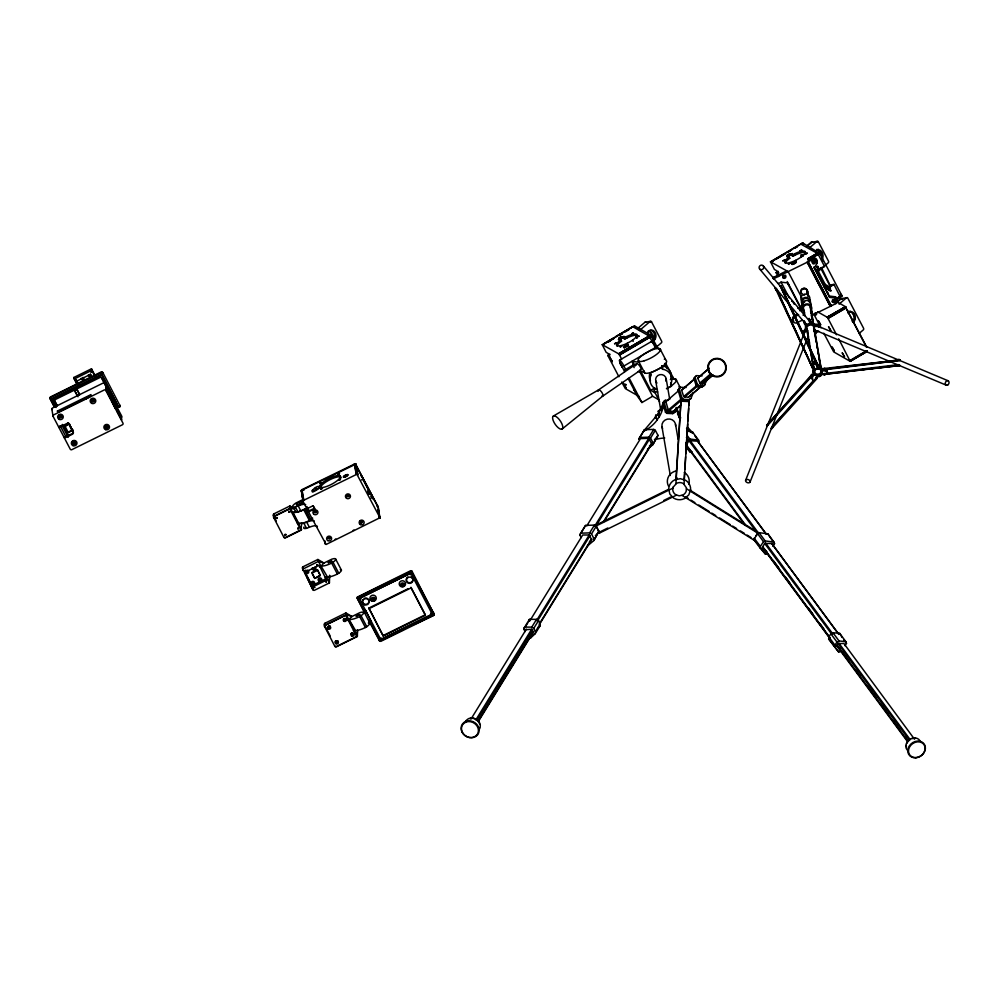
<?xml version="1.0" encoding="UTF-8"?>
<svg xmlns="http://www.w3.org/2000/svg" width="999" height="999" viewBox="0 0 999 999"><rect width="100%" height="100%" fill="white"/><g stroke="black" fill="none" stroke-linecap="round" stroke-linejoin="round"><path stroke-width="1.5" d="M653.284 339.335L653.496 340.072M852.184 321.278L852.684 320.229L853.621 320.716M829.757 638.274L762.549 547.365L764.647 543.406L771.752 543.531L838.96 634.44M294.58 509.19L290.297 508.191L274.313 516.071A1.261 1.199 -9.7 0 0 273.751 517.694L283.878 537.3A1.261 1.199 -9.7 0 0 285.564 537.824L300.986 530.219L301.661 523.526M907.204 741.196L836.85 646.028L837.924 643.581L843.893 643.481L914.472 739.185M321.154 565.796L321.69 565.933A11.776 3.209 -27.6 0 0 331.156 563.336L333.404 562.012A6.931 1.886 -27.6 0 0 331.83 559.153L323.976 563.024L317.882 559.465L303.022 566.783A1.261 1.199 -9.7 0 0 302.46 568.406L312.887 589.722A1.261 1.199 -9.7 0 0 314.56 590.234L329.42 582.917L329.67 575.474M347.652 619.592L349.7 619.417A11.776 3.209 -27.6 0 0 359.165 616.808L361.413 615.484A6.931 1.886 -27.6 0 0 359.84 612.637L351.985 616.508L346.203 614.722L325.249 625.037A1.261 1.199 -9.7 0 0 324.687 626.66L334.815 646.278A1.261 1.199 -9.7 0 0 336.501 646.79L356.88 636.75L357.605 630.357M308.491 511.9L314.66 508.866L313.037 505.756L306.868 508.791L303.159 501.648L303.609 500.337L356.88 474.25L379.97 517.719L326.099 544.48L308.491 511.9L308.366 511.188L314.535 508.229L313.211 505.869M841.071 651.36L838.685 652.06L828.671 638.96L828.808 636.863L830.881 633.816L832.941 632.704L839.709 633.341L845.816 641.608L846.49 643.431L844.942 645.691M834.789 647.227L834.914 645.117L836.987 642.082L839.048 640.971L845.816 641.608M676.061 478.196L681.006 400.324L689.148 400.699L684.053 484.128M675.911 483.753L681.006 400.324M684.19 478.571L684.59 472.34M684.79 469.218L685.576 456.768M685.776 453.646L687.662 424.063M687.861 420.941L688.648 408.479M688.848 405.369L689.148 400.699M814.422 331.131L814.285 325.761A4.77 4.57 -9.7 0 0 811.575 324.113A4.071 3.896 -9.7 0 0 810.788 324.013L806.53 326.111A4.071 3.896 -9.7 0 0 806.181 326.723L806.143 326.785A4.77 4.57 -9.7 0 0 805.918 329.882L806.243 330.681L803.758 333.579L803.071 332.192L805.631 328.196A4.77 4.57 -9.7 0 1 805.856 325.112L806.181 326.723L803.77 320.991L806.53 326.111L804.37 321.066L805.119 324.7M814.759 326.486L816.757 325.999A2.373 0.662 3.6 0 0 819.005 325.437L818.83 324.425L813.998 324.076A4.77 4.57 -9.7 0 0 811.288 322.427L809.103 318.369L811.575 324.113L811.288 322.427M817.594 331.106A2.373 0.662 3.6 0 1 816.433 331.144L816.395 331.705A2.373 0.662 3.6 0 0 818.643 331.144M818.656 327.285L818.83 324.425M816.72 326.573A2.373 0.662 3.6 0 0 818.968 326.011L819.005 325.437M856.18 370.279L899.824 365.547L823.101 374.475L823.676 373.651L898.601 364.61M824.013 368.519L825.299 369.143L900.149 360.402L825.261 369.717L823.438 369.293L824.013 368.519L900.199 359.877L830.169 368.331M824.912 374.962C821.653 374.5 825.848 375.124 824.974 374.288L899.787 365.135M898.326 360.065C899.637 358.166 899.874 360.814 898.288 359.415M532.817 634.265L530.419 638.149L535.214 633.703L535.414 631.605L540.197 623.838L538.523 620.629L536.563 619.343L529.433 619.343L523.676 628.858L525.112 631.605M535.214 633.703L540.009 625.936L540.197 623.838M329.195 579.495L329.583 575.362M357.467 630.219L357.392 636.126L336.438 646.44A1.261 1.199 -9.7 0 1 334.752 645.928L334.815 646.278M478.221 721.703L533.254 632.33L531.655 629.258L526.036 629.682M766.608 425.262L811.937 374.463C811.213 376.099 813.623 375.674 811.937 374.463M771.116 428.109L817.257 377.31L816.658 378.946L771.59 428.821L772.477 427.035M539.81 623.838L591.645 539.647L589.21 535.002L582.692 535.002L529.72 621.041M91.896 399.987C95.08 397.227 92.295 403.721 91.933 399.15A1.573 1.498 -9.7 0 1 94.443 400.187A1.573 1.498 -9.7 0 1 92.27 401.773A1.573 1.498 -9.7 0 1 91.958 399.188M301.511 491.77L302.073 490.147L355.582 464.273L378.159 506.83L379.795 518.106M301.423 491.233L301.985 489.61L355.282 463.673L378.097 507.317M434.028 614.31L412.05 571.291L410.789 570.654L357.43 597.027L357.455 598.763L369.518 622.427L371.141 621.628L370.991 620.766L369.368 621.565L369.518 622.427M365.147 613.136L357.317 598.151L357.667 597.39L411.089 571.178L434.215 614.223L433.529 615.446L380.719 641.395L379.408 640.759L369.368 621.565M593.856 540.521L598.901 531.143L593.856 540.521L587.325 546.103M603.983 521.578L651.748 444.006L648.776 438.324L640.496 438.611L586.738 525.949M647.439 449.3L652.896 444.667L657.941 435.277L655.332 430.307L653.758 429.395L644.48 429.72L638.811 439.023L644.48 429.72M652.896 444.667L657.941 435.277M319.767 486.363L320.03 485.514A11.526 3.147 -27.6 0 1 329.146 478.471A11.526 3.147 -27.6 0 1 339.573 475.636L339.947 475.799A11.526 3.147 -27.6 0 1 340.159 477.522L340.085 477.684A11.526 3.147 -27.6 0 1 330.644 484.765A11.526 3.147 -27.6 0 1 320.467 487.35C302.834 500.374 318.244 480.132 320.991 488.573M90.047 375.124C89.236 374.213 90.572 377.772 89.186 375.087M348.763 495.629L348.064 496.79L346.903 495.779M329.545 625.886C328.683 629.233 329.907 625.786 328.409 626.86M335.976 642.045L336.114 641.296M345.204 618.893L344.618 619.555L344.118 618.856M344.043 618.881L344.717 620.391L345.691 618.806M377.485 507.017L377.01 505.706M372.277 597.976L373.289 599.05L373.888 597.839M403.259 583.853L402.56 584.627L401.523 583.99M433.416 614.01L433.179 612.887M655.119 418.319L655.731 415.222A2.522 2.41 -9.7 0 0 658.828 413.623M689.897 491.52L690.147 490.259L690.309 491.146M617.132 346.154A11.551 3.147 -27.6 0 1 621.378 341.283L619.417 339.747C616.957 337.375 623.101 335.227 624.125 337.824L624.8 339.111L627.047 337.924A11.551 3.147 -27.6 0 1 637.787 336.201M785.401 263.261A11.551 3.147 -27.6 0 1 789.647 258.404L787.687 256.855C785.226 254.495 791.37 252.347 792.394 254.945L793.069 256.231L795.329 255.045A11.551 3.147 -27.6 0 1 805.756 252.735M852.559 321.116L853.396 321.253M831.605 305.207L830.231 306.393L807.155 262.25C809.839 262.05 807.18 256.531 808.715 259.94L819.842 253.434L802.547 242.882L802.834 243.756M615.571 336.75L632.704 326.685L649.125 336.026L654.919 346.728M867.169 351.448L850.211 361.363L838.673 338.811M766.658 425.337L811.4 375.924M829.732 285.364L831.043 285.864L829.732 285.364L821.016 268.694L824.575 266.496L817.794 253.634L800.998 244.193M830.231 285.652L821.777 268.144M61.301 416.446L59.803 415.684L59.977 417.232L61.039 417.02L61.201 415.784L59.441 415.696M61.214 416.246L59.453 416.471M105.682 426.398C108.416 423.813 106.93 430.057 105.594 426.198M379.145 513.498L379.121 512.487M361.288 597.477L360.327 600.424L379.82 637.712L382.767 638.611L430.269 615.209L431.231 612.275L411.738 574.987L408.803 574.075L361.288 597.477L408.816 574.188M810.589 305.931L810.951 304.782M815.833 333.316L814.61 334.877L815.459 334.39M674.725 411.338L676.198 407.467M668.056 400.399L665.272 400.274L662.787 402.909L665.471 412.237L666.895 413.374L672.714 413.636L675.474 411.576L676.947 407.704M691.008 398.414L687.986 400.649L691.008 398.414L693.219 392.632M745.629 480.244L804.445 332.779M750.049 482.042A2.385 1.586 21.7 0 0 747.264 479.42A2.385 1.586 21.7 0 0 746.203 481.955A2.385 1.586 21.7 0 0 750.049 482.042L808.291 336.026M341.084 477.947A11.526 3.147 -27.6 0 0 340.622 477.085L340.247 476.91A11.526 3.147 -27.6 0 0 329.807 479.757A11.526 3.147 -27.6 0 0 320.691 486.8L313.424 491.146L312.749 489.872M702.122 375.886L696.528 375.636L693.855 378.471L696.166 385.514L698.101 386.85L701.847 387.025L703.883 385.851L707.429 379.358M709.215 368.132L697.689 378.159L700.349 383.966L703.109 383.504L704.233 381.006M651.897 337.45L650.661 335.452L651.585 337.212M841.72 295.804L840.571 294.106M302.148 490.247L302.247 491.633M314.46 511.663L316.183 511.525M316.183 511.888L314.448 512.025M353.658 465.084L354.258 464.41M346.99 495.641L347.202 494.93M348.713 495.866L347.764 496.491L346.89 495.554M313.324 582.892C310.726 584.715 315.272 583.978 312.45 583.216C311.9 586.076 315.334 582.742 312.275 582.979M319.393 578.945C321.391 580.631 318.856 581.331 320.367 578.995M328.259 626.785L329.32 625.911M335.764 640.908L336.501 642.794L337.462 641.57M360.139 597.34C357.305 594.78 357.704 601.173 360.202 598.214M336.014 641.845L337.187 641.445L337.05 642.394M352.709 632.904C350.199 634.203 354.245 634.477 352.235 633.204M801.847 256.219L801.835 255.082L800.624 255.007M59.441 415.384L59.69 415.035A1.573 1.498 -9.7 0 0 59.153 417.382A1.573 1.498 -9.7 0 0 61.613 417.295A1.573 1.498 -9.7 0 0 60.976 415.01L60.752 416.046L59.715 416.108M92.07 399.163C93.282 398.763 91.933 403.496 93.531 399.712M105.682 425.574L106.319 425.037M107.23 425.899L106.156 426.398M523.676 628.858L524.65 627.11L531.768 627.11L533.728 628.396L535.414 631.605M529.433 619.343L528.646 621.44M107.392 426.585L105.782 426.785M811.213 315.759L835.813 303.634A3.134 3.009 -9.7 0 0 835.414 298.102L829.57 297.365L814.272 268.107L817.107 263.087L816.882 261.763A3.134 3.009 -9.7 0 0 812.512 258.179L808.378 260.215M581.181 537.574L579.782 534.89L585.551 525.412L594.455 525.087L596.303 526.173L591.52 533.953L594.118 538.923M585.551 525.412L579.782 534.89M799.799 310.776L801.198 308.366L801.423 309.69L787.399 282.879L781.742 282.218L778.121 283.466M523.863 629.208L527.847 622.739M471.004 719.043L526.361 629.158M580.756 533.179L589.66 532.867L594.455 525.087M531.768 627.11L536.563 619.343M639.697 437.5L648.975 437.162L653.758 429.395M589.21 535.002L536.563 620.491L537.437 621.028L590.097 535.526M594.53 526.411L648.776 438.324M475.811 719.942L531.655 629.258M596.216 525.611L649.65 438.836M653.146 443.057L650.549 438.086L655.332 430.307M476.698 720.491L532.542 629.807M533.728 628.396L538.523 620.629M478.346 720.779L533.379 631.405M539.123 624.238L591.77 538.736M603.309 522.002L651.897 443.106M658.341 413.773L645.641 428.658A19.281 5.195 -30 0 0 643.543 431.293A36.963 35.427 -9.7 0 0 656.068 421.416L659.64 416.183A36.963 35.427 -9.7 0 0 664.048 401.248A19.281 1.436 -85.2 0 0 663.548 402.422L658.341 413.773L658.94 417.307M803.308 333.316L805.968 330.045L805.681 328.359M685.764 443.319L688.174 439.785L689.809 439.011L698.588 440.159L699.2 441.758M745.229 525.486L686.151 445.554L688.91 440.609L697.652 441.196L765.971 533.603M812.574 375.124L813.823 373.289M814.472 369.155L812.674 364.573A1.673 1.598 -9.7 0 1 813.423 362.412A1.673 1.598 -9.7 0 1 815.659 363.099L817.269 365.996A4.77 4.57 -9.7 0 1 822.227 369.155L825.624 369.305L825.911 370.979A1.673 1.598 -9.7 0 1 827.472 372.652A1.673 1.598 -9.7 0 1 825.711 374.175L822.189 374.288A4.77 4.57 -9.7 0 1 816.895 376.698L815.009 379.445A1.673 1.598 -9.7 0 1 812.699 379.932A1.673 1.598 -9.7 0 1 812.237 377.722L813.998 374.825A4.77 4.57 -9.7 0 1 814.422 369.218L814.123 367.545A4.77 4.57 -9.7 0 0 813.71 373.139M755.806 535.801L759.053 532.667L767.831 533.816L773.938 542.082L774.55 543.681L772.814 546.216M681.98 495.354L753.708 539.972L758.054 532.504L690.234 490.309M767.607 553.833L765.484 554.183L760.314 548.314L760.314 546.416L763.523 541.708L765.159 540.934L773.938 542.082M322.19 484.04L321.116 484.777M767.769 424.55L767.12 426.049L811.875 376.311M771.74 427.023L813.311 380.694M701.635 386.188L688.286 397.352L683.703 396.566L681.593 390.109L694.505 378.921M293.019 513.411L295.267 510.501M298.763 524.375L299.5 523.414M816.633 266.671C818.281 264.885 818.705 269.006 816.72 267.72M662.787 402.909L665.272 400.274M680.294 405.781L673.601 411.313L668.593 411.089L665.858 401.561M689.223 399.588L683.403 399.325L682.167 400.387L680.731 399.25L678.059 389.922L680.531 387.287L686.113 387.537M678.059 389.922L680.531 387.287M274.375 516.421L289.797 508.828L289.922 505.969L273.938 513.848A1.261 1.199 -9.7 0 0 273.376 515.459L273.813 518.044A1.261 1.199 -9.7 0 1 274.375 516.421L273.938 513.848M325.312 625.399L345.704 615.347L345.891 612.949L324.95 623.264A1.261 1.199 -9.7 0 0 324.375 624.887L324.75 627.022A1.261 1.199 -9.7 0 1 325.312 625.399L324.95 623.264M693.855 378.471L696.528 375.636M73.314 441.083C71.666 444.031 76.586 443.956 74.513 441.083M319.842 567.282L319.643 566.121L326.561 580.119L312.362 587.112L304.67 572.402L318.868 565.409L319.842 567.282L323.976 563.024L318.231 561.513L303.371 568.843A1.261 1.199 -9.7 0 0 302.809 570.454M326.561 580.119L325.574 578.246L327.36 576.885M801.872 256.231L801.21 256.718M802.834 256.231C804.183 252.809 798.95 256.693 802.609 256.393M67.695 423.077L67.845 423.788L68.382 423.189M314.673 510.951L314.423 512.125M347.09 495.417L348.176 495.054L348.813 495.954M306.568 571.965C308.167 573.126 306.73 572.402 307.155 571.952M329.52 627.572L329.108 626.61L328.296 627.36M345.217 619.842L344.605 618.905L344.455 620.004M336.276 641.058L336.613 641.995L337.15 641.208M352.909 634.552L352.297 633.616L352.147 634.715M431.493 612.812L431.218 614.185L432.342 614.797M658.753 414.173L658.241 411.176L662.037 408.179M105.894 425.025L105.757 427.01M816.408 377.235L816.345 379.096M771.353 428.346L772.876 427.235L771.915 428.571M530.656 634.865L533.254 632.33M316.658 489.398L315.946 489.71M787.724 256.706L790.733 254.982L793.069 256.231M85.614 398.214L85.265 398.938L86.538 398.713M589.447 541.683L591.645 539.647M538.086 627.709L540.009 625.936M637.462 328.659L644.942 322.265L650.212 321.378A1.261 0.924 80.4 0 1 651.523 321.803L661.588 341.071A1.261 0.924 80.4 0 1 661.4 342.782L656.056 347.34M639.522 330.507L650.212 321.378M806.255 246.428L810.963 242.407A1.261 0.924 80.4 0 1 811.65 242.27M807.092 246.278L811.8 242.27A1.261 0.924 80.4 0 1 812.724 242.245M809.577 247.777L817.057 241.383A1.261 0.924 80.4 0 1 818.368 241.808L828.446 261.076A1.261 0.924 80.4 0 1 828.246 262.787L825.037 265.522M817.557 271.903L821.827 268.256M836.912 301.798L840.434 298.788L846.54 297.764A1.261 0.924 80.4 0 1 847.851 298.189L863.511 328.159A1.261 0.924 80.4 0 1 863.323 329.87L859.04 333.516M836.575 302.672L841.27 298.651A1.261 0.924 80.4 0 1 842.582 299.076L841.745 299.225A1.261 0.924 80.4 0 0 840.434 298.788M839.06 304.158L846.54 297.764M665.396 402.135L678.721 390.609M681.593 390.109L695.217 378.534M697.689 378.159L708.803 368.706M696.166 385.514L697.402 384.453L695.092 377.41M665.471 412.237L666.708 411.188L664.023 401.86M680.731 399.25L681.98 398.201L679.295 388.861M683.703 396.566L697.327 384.977L698.151 385.602L684.527 397.19M667.794 410.452L680.656 399.513M699.512 383.341L710.626 373.888M668.593 411.089L681.455 400.137M700.349 383.966L711.463 374.513M666.895 413.374L668.144 412.325L673.95 412.587L675.474 411.576M698.101 386.85L699.337 385.801L703.084 385.964L705.119 384.802M702.235 384.041L712.225 375.537M703.109 383.504L713.111 375M688.286 397.352L701.897 385.764M701.847 387.025L703.084 385.964M673.601 411.313L680.619 405.344M672.714 413.636L673.95 412.587M654.407 439.672L657.679 436.888M649.412 445.991L651.748 444.006M595.379 535.539L598.651 532.754M562.05 429.083A7.842 3.072 55.5 0 0 557.879 418.007A7.842 3.072 55.5 0 0 553.196 420.579A7.842 3.072 55.5 0 0 562.05 429.083L602.609 396.228L640.671 370.042M814.709 333.953L814.834 333.117M353.946 529.982L353.147 530.444M58.404 412.038L91.396 395.829M293.506 513.436L298.526 523.039L300.137 523.451A11.776 3.209 -27.6 0 0 308.928 520.804L311.176 519.48A6.931 1.886 -27.6 0 0 312.675 518.156M320.766 565.571L327.435 576.898A11.776 3.209 -27.6 0 0 336.888 574.3L339.148 572.976A6.931 1.886 -27.6 0 0 340.284 569.567M348.776 619.043L355.444 630.381A11.776 3.209 -27.6 0 0 364.897 627.772L367.157 626.46A6.931 1.886 -27.6 0 0 368.294 623.039M620.704 339.997L621.715 341.046M789.984 258.167L788.973 257.118A11.526 3.147 -27.6 0 0 785.251 262.824A11.526 3.147 -27.6 0 0 795.079 260.589L795.479 260.389A11.526 3.147 -27.6 0 0 800.574 257.43L801.46 256.805A11.526 3.147 -27.6 0 0 804.744 251.261A11.526 3.147 -27.6 0 0 794.655 253.758L792.394 254.945M636.5 363.773L598.438 389.96L553.371 416.034M810.651 312.362L811.438 311.326M302.347 490.022L304.033 490.097M361.114 521.003C358.891 523.538 364.498 523.226 361.825 520.941M313.911 568.543L314.41 569.517L313.424 567.956M325.399 579.87L326.111 579.907M359.44 598.925L359.203 597.789L358.816 598.901M797.339 313.886L794.168 315.996A3.134 3.009 -9.7 0 0 793.83 321.203M798.626 314.51L794.392 317.32A3.134 3.009 -9.7 0 0 792.981 321.378A3.134 3.009 -9.7 0 0 797.19 322.665L802.284 320.155M353.159 633.841L351.973 633.329L351.685 634.515M353.047 634.49L351.548 634.415L351.848 632.842A1.386 1.324 -9.7 0 0 351.086 633.591M381.006 640.172L381.805 638.861M87.225 398.189L87.912 397.39L86.389 398.551M299.3 505.094L300.175 504.582M335.826 538.948L335.189 539.285M93.282 400.025L92.083 399.95M303.034 495.804L302.472 497.427M609.927 354.208L607.792 355.457L609.702 356.543L608.079 353.446L606.168 352.347L602.222 344.655L634.353 325.774L650.724 335.09L657.941 348.501M603.583 343.981L614.26 337.724M615.596 336.938L632.692 326.935M603.696 344.268L614.31 337.862M607.779 342.095L614.447 338.186M619.73 335.09L622.365 333.554M624.987 332.018L628.933 329.707M607.867 342.27L610.539 340.709M619.817 335.277L622.452 333.741M620.466 338.461L623.039 336.95M624.8 339.111L622.552 337.849L619.78 339.335L619.105 338.049M778.196 271.316L776.061 272.577L777.971 273.664L776.36 270.554L774.437 269.468L770.491 261.763L802.634 242.882M770.566 262L802.559 243.119M770.629 262.163L785.189 253.634M787.836 252.085L791.807 249.762M794.455 248.214L797.102 246.666M801.061 244.343L802.672 243.406M770.704 262.337L773.351 260.776M775.998 259.228L785.264 253.808M787.911 252.26L790.559 250.712M794.53 248.389L797.177 246.84M602.222 344.655L618.618 353.796L650.661 335.04M618.618 353.796L650.811 335.177M618.768 353.933L650.911 335.289M618.868 354.046L651.123 335.577M618.98 354.183L651.236 335.751M619.205 354.508L651.36 335.939M787.562 256.268L786.737 256.755L791.308 254.071M621.653 359.128L619.43 354.882L651.46 336.126M619.53 355.07L651.573 336.313M619.53 360.202L651.573 341.446M623.938 365.984L655.968 347.227L660.501 349.8A12.55 3.422 -27.6 0 0 659.24 349.5M808.266 258.991L819.28 252.535M808.341 259.166L819.58 253.197M808.428 259.353L819.517 252.872M808.516 259.553L819.63 253.047M808.616 259.752L819.729 253.234M638.836 360.477A12.55 3.422 -27.6 0 0 639.148 362.3L631.942 361.288A5.644 0.937 59.7 0 1 632.891 365.209L624.887 369.905A5.644 0.937 59.7 0 0 623.713 365.559A5.644 0.937 59.7 0 0 619.617 360.189A5.644 0.937 59.7 0 0 621.503 365.472L624.587 371.678M816.245 270.542L821.428 267.507M824.437 266.233L816.658 270.779L826.21 289.048L833.99 284.503M830.431 287.375L825.186 284.403L823.913 285.152L830.456 288.873M640.509 370.754L650.736 390.322L654.732 387.974M830.544 285.577L832.404 284.49M816.732 271.428L825.786 288.811L833.853 284.228L840.459 297.252M671.915 379.245L673.526 378.309L665.734 363.411M628.146 378.496L637.399 396.191L641.945 402.535L652.622 396.278L658.728 399.75L654.532 391.733M833.054 300.549L841.795 295.429L819.842 253.434L820.167 254.57L819.704 254.121M833.141 300.724L841.795 295.429M833.228 300.886L841.882 295.604M832.13 301.723L841.97 295.779M832.417 301.835L842.032 295.929M820.978 327.809L813.898 314.273L816.046 313.024M817.582 311.788L827.147 317.22L845.366 306.643L866.745 347.153M827.147 317.22L845.541 306.843M827.297 317.357L845.654 306.968M827.497 317.607L845.766 307.13M827.609 317.757L845.878 307.305M827.721 317.932L845.991 307.48M836.55 334.752L827.946 318.306L846.103 307.68M828.046 318.494L846.203 307.867M850.012 360.489L865.571 351.373M850.174 360.839L866.957 350.799M850.236 361.001L867.095 351.124M850.311 361.238L867.144 351.261M293.194 512.3L294.405 512.487A11.776 3.209 -27.6 0 0 303.184 509.84L304.533 509.115L310.264 520.079M624.125 337.824L626.385 336.638A11.526 3.147 -27.6 0 1 636.475 334.153A11.526 3.147 -27.6 0 1 633.191 339.685L632.305 340.309A11.526 3.147 -27.6 0 1 627.21 343.281L626.81 343.469A11.526 3.147 -27.6 0 1 616.982 345.704A11.526 3.147 -27.6 0 1 620.716 339.997M469.88 718.668L471.328 718.343A7.218 6.306 31.6 0 1 476.585 719.804M75.912 382.542L76.911 381.293L75.912 382.542L73.826 377.485L91.496 368.781L95.042 375.562M74.101 379.071L91.758 370.367L91.496 368.781M77.035 381.993L76.611 381.193L90.36 374.425L91.783 377.147M56.169 407.48L51.836 398.613L101.586 374.101L118.444 406.93L101.586 374.101M51.985 399.488L101.736 374.987M59.465 396.541L70.504 391.096M56.868 405.457L54.096 400.137L101.036 377.01L116.334 406.281M77.435 395.954L74.688 390.721L76.848 389.086L79.583 394.318M106.793 391.108L106.394 388.723L107.03 391.583M106.881 390.646L110.365 397.315M106.244 388.798C109.116 392.495 115.509 409.115 106.781 390.921M110.589 398.351L110.177 395.979M110.402 396.303L110.914 399.313L106.369 390.621L105.857 387.612L110.04 396.041M110.202 396.778L106.731 389.972M111.651 398.763L111.95 401.411L111.426 398.364L115.385 405.919M111.888 400.299L115.397 406.943M58.804 426.923L60.215 426.248M58.891 427.46L66.746 423.588A1.886 1.798 -9.7 0 1 69.268 424.363L73.189 431.855A1.886 1.798 -9.7 0 1 72.34 434.29L64.485 438.149L70.217 449.125A1.249 1.199 -9.7 0 0 71.903 449.637L122.39 424.775A1.261 1.199 -9.7 0 0 122.952 423.151L105.882 390.522A1.249 1.199 -9.7 0 0 104.208 389.997L53.721 414.86A1.261 1.199 -9.7 0 0 53.159 416.483L64.485 438.149M64.423 426.585L69.418 423.751M64.361 426.498L69.455 423.988M65.122 426.473L64.498 426.723L65.122 426.473L67.907 431.793L67.657 432.792L72.74 430.282M69.493 424.475L71.566 429.595M69.793 426.511L70.492 426.398M111.613 400.649L116.159 409.34L115.647 406.343L111.101 397.639C110.976 400.349 117.857 414.548 115.135 405.419M70.667 427.909L70.454 427.747M115.297 406.368L111.763 399.6M71.354 428.946L71.391 428.134M115.622 407.979L114.997 405.544M72.515 429.97L67.657 432.792M67.57 432.604L72.702 430.045M117.133 409.515L117.545 411.064M64.298 437.025L65.697 436.338L60.115 425.661M118.769 413.636L116.721 408.104L121.154 416.583L121.641 419.955L116.895 410.851L116.433 408.204L121.191 417.295M119.917 415.821L120.08 416.096M120.742 416.97L121.016 417.694L120.567 416.108M73.202 443.993A1.886 1.798 -9.7 0 0 74.638 443.868L74.788 443.806M303.721 499.175L295.791 503.084A6.931 1.886 -27.6 0 0 295.354 506.918L298.014 512L300.836 510.926A11.301 3.084 -27.6 0 1 308.841 510.314M361.501 479.932L362.837 479.27L362.587 477.797L372.14 496.066L372.39 497.539L371.041 498.201M772.677 278.259A3.134 3.009 -9.7 0 1 773.888 277.21L786.775 270.854M773.438 278.983A3.134 3.009 -9.7 0 1 774.113 278.534L812.736 259.503A3.134 3.009 -9.7 0 1 817.107 263.087M297.415 523.588L298.526 523.039M776.023 289.985L775.324 288.699L775.961 288.174M817.781 364.56C817.731 362.55 818.044 367.545 816.757 364.435L780.431 286.551L780.706 285.477L818.044 365.422L780.968 286.288M812.711 368.057L776.535 288.948M816.545 363.474L780.868 286.988L781.081 285.714L781.33 286.438M283.878 537.3L283.816 536.95A1.261 1.199 -9.7 0 0 285.502 537.462L301.486 529.595L301.099 527.372M370.791 496.728L372.14 496.066M810.876 312.987L811.725 312.575M810.888 313.062L812.1 311.488L810.876 309.153M666.433 388.698L671.428 386.251L670.791 382.542M808.74 319.643L808.628 318.968L810.788 324.013L809.277 319.38M806.305 324.762L809.502 323.189M311.825 572.552L317.432 569.78L320.229 575.137L314.71 578.421L320.317 575.661L317.432 569.78M317.52 570.317L311.913 573.076L314.71 578.421M326.498 576.535L325.374 577.085L325.574 578.246M312.362 587.112L312.113 585.589L326.298 578.608M812.686 368.069L776.173 288.649M812.399 367.232L776.598 289.086M370.204 607.38L408.241 588.636M363.773 610.864L365.409 610.064L371.141 621.628M368.943 608.691L411.076 587.936L425.424 615.384L383.291 636.126L368.843 608.054L383.291 636.126M363.923 611.725L365.547 610.926M347.802 620.491L351.985 616.508L345.891 612.949M364.235 612.437L365.859 611.638M369.268 622.077L370.891 621.266M353.384 630.569L354.508 630.007M676.548 495.104L599.575 533.016L595.791 525.187L668.568 489.335M595.941 526.061L672.914 488.149M383.191 635.501L425.312 614.747L410.964 587.3M382.767 638.611L430.269 615.209M600.824 531.443L607.817 527.996M663.798 500.424L670.804 496.978M368.693 619.904L380.045 640.821L403.084 629.87M414.123 624.437L433.529 615.446M321.253 484.115L322.165 483.891M828.745 288.898L829.969 289.648L828.683 290.409M355.482 469.967L357.167 470.492M295.354 506.918L298.177 505.844A11.301 3.084 -27.6 0 1 305.706 504.582M301.049 522.914A6.931 1.886 -27.6 0 0 303.883 523.239L306.705 522.165A11.301 3.084 -27.6 0 1 314.235 520.904M304.021 527.072A6.931 1.886 -27.6 0 0 306.543 528.321L309.365 527.247A11.301 3.084 -27.6 0 1 315.746 525.711M91.121 371.403L91.396 370.604M91.096 371.516C90.11 373.314 92.957 371.653 90.572 371.153M297.952 527.959L298.077 529.258L298.214 527.971M328.808 536.95L328.134 538.336M314.098 568.518L314.535 567.869M677.31 478.034L676.048 478.459L676.198 479.345M411.263 573.438L410.352 573.513M345.13 619.929L344.318 619.992M336.351 641.058L337.287 641.221M810.963 242.407L817.057 241.383M815.733 242.257L818.368 241.808M648.888 322.252L651.523 321.803M685.863 447.127L690.346 452.222L692.257 451.91M823.676 373.651L824.974 374.288M762.549 547.365L766.795 551.698M840.321 649.6L836.85 646.028M815.659 363.099L817.557 367.669A4.77 4.57 -9.7 0 1 822.514 370.829L825.911 370.979M823.975 369.081L827.072 368.706M823.651 374.225L828.296 373.663M831.393 373.289L836.038 372.727M839.135 372.352L853.084 370.654M432.217 614.81L432.579 613.623L432.18 614.76M380.557 640.247L380.919 639.06L380.532 640.209M816.757 325.999L814.397 325.886L814.11 324.213M814.472 331.056L816.433 331.144M681.168 401.211L689.298 401.586M638.024 371.516L644.18 371.94A12.55 3.422 -27.6 0 1 643.643 371.203M814.272 268.107L814.048 266.783L829.332 296.041L835.189 296.765A3.134 3.009 -9.7 0 1 836.8 301.261M686.625 431.118L692.482 431.893L698.588 440.159M671.428 386.251L670.504 384.478L671.316 382.854A10.977 10.527 -9.7 0 0 664.397 369.605L662.562 369.293L661.95 365.759L663.798 366.071A10.977 10.527 -9.7 0 1 670.716 379.32M82.667 378.184C82.318 381.006 82.917 378.122 82.855 378.409M410.776 573.551L410.065 573.389M380.681 640.234L379.745 639.872M335.914 641.695L336.651 642.482M336.313 642.432L337.537 642.007L337.45 640.771M818.231 326.286L947.989 380.719M816.583 330.756L946.328 385.202M355.169 464.335L355.856 464.897M411.101 571.328C413.424 574.3 410.04 571.316 410.477 573.463M329.295 536.975L329.62 538.498L328.159 538.249M787.012 255.582L789.31 256.88M824.375 286.663L831.093 290.472M824.063 286.85L830.768 290.659M828.221 289.398L830.906 290.934M836.525 301.598L845.366 306.643M813.898 314.273L815.821 315.372L814.734 313.299M797.714 308.079L801.76 310.389M850.211 361.363L833.69 351.885L823.813 333.229M618.743 338.461L621.041 339.772M676.448 380.294L672.09 377.822L670.729 375.212M650.736 390.322L655.094 392.794M639.185 396.503L625.337 388.623L621.703 382.068M648.975 437.162L650.549 438.086M289.922 505.969L294.792 508.816M589.66 532.867L591.52 533.953M686.475 488.761L758.204 533.391M688.348 498.526L685.739 496.903L685.801 497.727M690.958 500.149L694.867 502.584M698.776 505.019L709.215 511.5M711.825 513.124L715.734 515.559M719.642 517.994L730.082 524.487M732.692 526.111L736.6 528.546M740.521 530.981L744.43 533.416M747.04 535.039L750.948 537.474M697.402 384.453L699.337 385.801M631.967 345.979L632.879 347.252M681.98 398.201L683.403 399.325M666.708 411.188L668.144 412.325M845.654 307.442L846.265 308.491L845.691 307.742M379.545 640.534L379.782 641.183M329.27 626.286L329.832 627.21M105.794 426.161L106.831 426.573L107.205 425.274M105.994 426.511L105.594 425.574M775.349 288.074L776.073 289.348M687.637 427.297L690.746 430.694A19.281 3.884 36.6 0 1 692.469 432.654M819.267 252.747L819.23 253.346M792.394 301.124L791.757 300.612L791.845 301.361M810.639 321.678L810.301 320.779M811.625 366.383L812.312 367.857M634.815 326.361L635.414 327.21M686.151 445.554L690.958 451.011M760.314 546.416L754.195 538.149L754.208 540.059L758.516 544.942M763.248 265.884A2.385 2.248 -39.9 0 1 761.75 269.668A2.385 2.248 -39.9 0 1 759.265 266.683A2.385 2.248 -39.9 0 1 763.248 265.884L809.652 321.316M759.59 268.931L805.993 324.375M828.671 638.96L838.685 652.06M805.157 254.258L804.432 253.559L804.657 254.483M779.008 275.337L778.046 274.388L778.608 276.161M636.912 337.862L636.263 336.526L636.838 337.225M812.262 367.794L811.588 366.408M694.829 435.851L698.326 440.571M774.55 543.681L767.831 533.816M766.196 534.19L697.652 441.196M842.12 637.524L839.709 633.341M843.868 639.884L846.49 643.431M838.273 633.753L771.752 543.531M687.187 435.464L689.809 439.011M759.053 532.667L765.159 540.934M832.941 632.704L839.048 640.971M689.822 440.172L758.141 532.579M765.559 542.957L832.766 633.853M838.835 643.119L910.114 739.535M688.91 440.609L756.305 531.768M686.425 437.425L688.174 439.785M757.417 533.441L763.523 541.708M764.647 543.406L831.842 634.315M830.881 633.816L836.987 642.082M837.924 643.581L909.19 739.997L908.153 741.52L836.875 645.104M842.169 652.11L848.651 660.876M855.132 669.642L859.764 675.898M867.169 685.913L876.423 698.438M880.119 703.446L888.461 714.71M893.081 720.978L899.562 729.745M905.119 737.25L907.891 741.008M773.238 560.414L778.77 567.882M785.214 576.598L789.809 582.829M808.228 607.729L812.824 613.96M820.191 623.913L823.875 628.895M762.562 546.441L829.769 637.35M766.121 551.785L829.645 637.712M828.808 636.863L834.914 645.117M686.151 444.655L745.229 524.587M686.862 447.502L690.346 452.222M760.239 547.102L765.484 554.183M754.208 540.059L760.314 548.314M677.01 410.776L678.845 413.349L679.595 418.244L679.045 417.058A36.963 35.427 -9.7 0 1 676.71 408.042M677.522 413.773L679.357 416.358A2.522 2.41 -9.7 0 0 678.908 416.67M348.526 494.98L348.801 495.716M315.996 511.013L316.283 511.975M329.895 537.737C326.673 535.901 329.57 541.433 329.92 537.637M337.075 641.096L337.525 641.92M792.719 301.548L794.18 304.195M672.827 378.009L673.451 378.696L672.876 377.322M636.925 338.211L635.751 335.664L636.987 337.163M634.902 390.684L633.591 389.248L636.138 393.206M625.936 384.702L625.449 384.165L625.898 385.252M107.08 425.099C108.242 426.486 105.594 424.325 105.707 426.198M59.441 415.796L60.602 416.371L61.039 415.284M654.32 339.123L653.508 338.861L653.458 339.672M788.735 285.027L788.323 284.278M841.108 295.117L840.671 294.33M803.696 244.318L802.971 243.394L803.171 244.218M680.669 417.919L676.735 408.241M780.469 286.214L780.431 286.551M810.251 320.691L810.289 321.066M635.239 391.246L635.814 392.345M781.468 286.713L781.48 286.426M853.021 313.199L854.47 315.959M847.015 309.977L866.508 347.265M817.294 269.305L825.186 284.403M808.129 261.613L831.205 305.744M807.966 261.738L831.043 305.881M807.779 261.875L830.856 306.006M807.642 261.975L830.718 306.106L807.592 262M807.379 262.138L830.444 306.268M794.655 253.758L795.329 255.045M795.479 260.389L796.153 261.676M790.221 253.696L790.896 254.982M789.51 253.921L790.184 255.195M787.374 255.17L788.049 256.443M801.835 297.827L788.136 271.628L770.491 261.763M814.61 330.981L815.846 333.379M787.175 281.543L800.499 307.018M776.061 272.577L778.146 276.561M780.931 281.893L789.272 297.852M775.336 288.187L776.011 289.947M812.674 364.573L813.686 366.508M659.952 348.726L666.096 360.502A12.55 3.422 -27.6 0 1 656.031 370.292A12.55 3.422 -27.6 0 1 644.43 371.178M675.886 379.22L680.082 387.25A12.55 3.422 -27.6 0 0 678.821 386.95M651.286 332.33L654.17 337.824M649.637 330.831L653.833 338.861M664.597 363.474L667.32 368.693M661.95 365.759L662.936 367.632M662.562 369.293L661.638 367.52L650.411 373.052L651.336 374.812L650.524 376.448A10.977 10.527 -9.7 0 0 657.442 389.685M632.517 340.172L633.179 341.458M626.385 336.638L627.047 337.924M638.586 361.238L644.742 373.002M659.59 401.698L658.191 399.026A12.55 3.422 -27.6 0 0 658.728 399.75M627.21 343.281L627.884 344.555M621.952 336.588L622.614 337.874M639.46 371.116L652.622 396.278M621.241 336.8L621.915 338.087M632.991 361.888L635.152 366.009M632.891 365.209L634.153 367.62M629.145 378.059L641.945 402.535M607.792 355.457L618.918 376.748M595.791 525.187L599.575 533.016M362.837 479.27L372.39 497.539M339.86 475.761L340.534 477.047M320.03 485.514L320.691 486.8M312.225 490.322L312.887 491.608M335.701 559.165L341.433 570.129M306.855 506.505L308.179 509.04M361.051 615.746L366.783 626.71M305.07 508.766L310.814 519.73M333.042 562.262L338.773 573.226M303.684 509.59L309.415 520.554M331.656 563.086L337.387 574.05M359.665 616.558L365.397 627.534M298.177 505.844L300.836 510.926M306.705 522.165L309.365 527.247M303.883 523.239L306.543 528.321M346.203 614.722L357.392 636.126M290.297 508.191L301.486 529.595M320.966 566.733L317.882 559.465M326.698 577.697L329.42 582.917M345.704 615.347L356.88 636.75M289.797 508.828L300.986 530.219M312.525 573.888L314.623 577.897M305.344 572.639L312.113 585.589M306.78 576.66L312.887 589.722M273.376 515.459L276.248 520.966M324.375 624.887L330.132 635.888M101.586 377.46L104.371 382.779M119.705 415.484L121.553 418.968M118.594 413.524L119.768 415.896M106.843 391.92L106.506 391.283M91.758 370.367L94.605 375.799M78.571 384.228L76.436 380.132L76.611 381.193M73.826 377.485L77.373 384.265M75.799 381.843L77.198 384.515M76.935 389.61L79.67 394.855M78.022 396.74L74.688 390.721M72.203 429.12L72.602 429.895M57.418 405.906L53.934 399.25L54.096 400.137M51.836 398.613L55.32 405.257M60.19 414.573L61.576 417.245M54.346 406.618L50.075 398.464A1.261 1.199 -9.7 0 1 50.637 396.84L101.124 371.978A1.261 1.199 -9.7 0 1 102.81 372.49L119.955 405.656A1.249 1.199 -9.7 0 1 119.393 407.28M54.433 407.155L50.175 398.988A1.261 1.199 -9.7 0 1 50.737 397.365L101.211 372.502A1.261 1.199 -9.7 0 1 102.897 373.027M62.363 424.425L68.581 436.338M61.913 425.224L68.207 437.262M800.099 306.818L800.611 307.655L799.812 306.156M788.461 284.178L787.949 283.329L788.748 284.827M673.526 378.309L673.838 379.133M804.532 323.901C805.606 325.699 803.72 322.04 804.482 323.813M810.389 320.966L810.689 321.678M373.451 498.901C374.413 501.248 372.352 496.615 373.326 498.988M812.499 366.533L813.211 367.807L812.986 367.095M775.636 288.911L811.962 366.795M692.482 431.893L693.081 433.491M803.733 333.516L803.621 332.842M351.623 634.165L352.41 635.102L353.221 634.19M345.404 618.943L345.542 619.667M308.366 511.188L306.755 508.004L306.868 508.791M835.189 296.765L835.414 298.102M835.589 302.31L835.813 303.634M829.332 296.041L829.57 297.365M812.512 258.179L812.736 259.503M818.855 325.337L818.968 326.011M822.227 369.143L822.514 370.829M810.801 307.692L813.661 324.438M814.185 327.485L821.727 371.64A3.821 3.659 -9.7 0 1 816.57 375.686A3.934 3.771 -9.7 0 1 815.509 369.305A3.934 3.771 -9.7 0 1 821.852 371.616A3.934 3.771 -9.7 0 1 816.533 375.786A3.934 3.771 -9.7 0 1 815.521 369.343A3.934 3.771 -9.7 0 1 821.852 371.653A3.934 3.771 -9.7 0 1 816.52 375.761A3.821 3.659 -9.7 0 1 815.584 369.393A3.821 3.659 -9.7 0 1 821.727 371.64A3.821 3.659 -9.7 0 1 816.57 375.649A3.821 3.659 -9.7 0 1 815.596 369.43A3.821 3.659 -9.7 0 1 821.74 371.665M810.451 307.105L813.423 324.488M813.835 326.898L821.503 371.703A3.571 3.422 -9.7 0 1 816.658 375.474A3.571 3.422 -9.7 0 1 815.746 369.605A3.571 3.422 -9.7 0 1 821.503 371.703M807.492 291.134L808.253 295.604M810.226 307.143L813.099 323.963M813.611 326.935L816.208 342.158M816.732 345.204L817.244 348.251M817.769 351.286L818.293 354.333M818.805 357.38L820.117 364.997M807.254 291.171L808.016 295.642M810.564 310.564L811.076 313.549M811.588 316.533L812.1 319.518M813.623 328.471L814.135 331.456M817.182 366.009L817.457 367.682M804.145 311.213L804.67 314.26A1.573 1.498 -9.7 0 0 803.071 315.222M807.267 329.495L808.566 337.1M809.09 340.147L809.615 343.194M811.176 352.322L811.7 355.369M812.212 358.416L812.736 361.463M803.396 308.216L804.694 315.821M806.88 328.634L814.435 372.814M803.258 308.878L804.307 314.96M806.643 328.671L814.197 372.814M811.95 376.036L812.237 377.722M773.888 277.21L774.113 278.534M753.558 539.085L753.708 539.972M675.524 424.175L678.121 439.323M684.178 478.833L684.327 479.72M666.146 378.559L669.717 399.488M655.694 380.744L660.814 410.639M662.012 427.01L670.304 475.474M656.256 416.82L656.867 420.354M668.656 489.285L668.806 490.172M655.731 415.222L656.256 418.219M434.003 613.286L434.228 614.435M434.103 614.11L434.115 614.835M433.791 614.66L433.716 615.334M425.312 614.747L425.424 615.384M411.788 570.966L412.025 571.653M378.059 506.293L379.907 517.919M378.184 509.615L378.671 512.437M379.158 515.322L379.67 518.269M378.022 509.752L378.509 512.574M378.996 515.459L379.495 518.406M355.994 464.123L357.917 474.9M355.681 463.836L357.667 474.575M355.482 463.748L357.305 474.35M355.282 463.673L357.093 474.288M355.07 463.648L356.88 474.25M354.845 463.661L356.655 474.263M354.633 463.698L356.443 474.313M354.433 463.786L356.243 474.388M360.564 520.891L361.001 523.488M360.115 520.904L360.552 523.501M379.32 640.234L379.508 640.921M357.33 597.215L357.455 598.763M324.787 541.046L325.412 544.143M324.687 540.896L325.187 543.831M314.535 508.154L314.66 508.866M301.985 489.61L303.796 500.224M301.798 489.722L303.446 500.474M301.498 490.034L303.309 500.636M301.398 490.222L303.134 501.023M301.286 490.634L303.234 501.835M303.022 566.783L303.371 568.843M65.697 436.338L72.253 433.753A1.886 1.798 -9.7 0 0 73.089 431.318L69.181 423.838A1.886 1.798 -9.7 0 0 68.369 423.052M51.861 409.19L53.034 416.084M329.77 626.848L329.021 628.121L328.396 626.723M316.208 511.426L315.534 512.812L314.36 511.575M853.983 321.366A1.811 1.336 80.4 0 1 854.732 319.143M850.161 311.176A1.811 1.336 80.4 0 1 848.825 311.201M847.951 313.012A5.644 4.158 80.4 0 1 854.357 313.998A5.644 4.158 80.4 0 1 853.258 322.215M848.513 311.863A5.644 4.158 80.4 0 1 853.483 314.972A5.644 4.158 80.4 0 1 852.709 321.828M624.275 348.176A2.51 0.687 -27.6 0 1 624.8 347.577M625.249 347.24A2.51 0.687 -27.6 0 1 628.721 346.191M609.74 355.02A1.823 1.723 -60.4 0 1 609.328 354.22M654.857 339.635A1.811 1.336 80.4 0 1 654.869 338.261M644.942 322.265A1.261 0.924 80.4 0 1 645.878 322.24M648.026 334.365A5.332 3.934 80.4 0 1 651.935 330.107A5.332 3.934 80.4 0 1 655.943 335.302A5.332 3.934 80.4 0 1 652.859 340.647M647.739 331.718A5.332 3.934 80.4 0 1 648.351 331.056M648.701 330.794A5.332 3.934 80.4 0 1 654.158 333.366A5.332 3.934 80.4 0 1 652.759 340.409M298.014 512A6.931 1.886 -27.6 0 1 295.492 510.751M316.895 525.986A11.301 3.084 -27.6 0 1 317.382 526.635M298.651 505.069A3.297 0.899 -27.6 0 1 300.1 504.22M300.874 503.871A3.297 0.899 -27.6 0 1 302.235 503.459M276.973 518.369A1.811 1.736 -9.7 0 1 277.272 517.519M368.057 598.938A3.297 3.159 -9.7 0 1 368.244 603.159A3.297 3.159 -9.7 0 1 363.898 603.846A3.297 3.159 -9.7 0 1 362.787 599.762M364.235 598.376A3.297 3.159 -9.7 0 1 367.232 598.364M411.388 576.923A3.297 3.159 -9.7 0 1 412.038 581.643A3.297 3.159 -9.7 0 1 407.068 581.668A3.297 3.159 -9.7 0 1 407.804 576.935M315.047 566.895A1.811 1.736 -9.7 0 1 315.634 569.168A1.811 1.736 -9.7 0 1 313.324 569.967A1.811 1.736 -9.7 0 1 312.337 567.832M307.08 570.104A1.811 1.736 -9.7 0 1 308.728 572.227A1.811 1.736 -9.7 0 1 306.243 573.451A1.811 1.736 -9.7 0 1 305.457 570.904M313.261 588.261A1.261 1.199 -9.7 0 1 312.712 587.924M778.783 272.602A1.823 1.723 -60.4 0 1 778.021 272.14M777.759 271.765A1.823 1.723 -60.4 0 1 777.597 271.341M814.984 260.327A1.573 1.498 -9.7 0 1 814.098 262.437A1.573 1.498 -9.7 0 1 812.05 261.338M835.264 299.113A1.573 1.498 -9.7 0 1 834.377 301.211A1.573 1.498 -9.7 0 1 832.329 300.125M785.589 275.237A1.573 1.498 -9.7 0 1 782.642 276.248M821.503 258.092A5.02 0.837 59.7 0 1 822.127 259.216M822.652 260.302A5.02 0.837 59.7 0 1 823.051 261.251M821.727 258.266A1.811 1.336 80.4 0 1 821.902 257.892M818.144 249.151A1.811 1.336 80.4 0 1 816.545 249.475M816.658 250.037A5.644 4.158 80.4 0 1 821.715 257.255M815.671 251.286A5.644 4.158 80.4 0 1 821.453 251.361A5.644 4.158 80.4 0 1 822.277 259.078M816.62 314.31A1.823 1.723 -60.4 0 1 816.208 314.123M815.596 313.474A1.823 1.723 -60.4 0 1 815.446 313.037M329.77 625.898A1.386 1.324 -9.7 0 1 330.232 626.41M346.054 619.005A1.386 1.324 -9.7 0 1 344.268 620.541M337.724 640.834A1.386 1.324 -9.7 0 1 337.312 642.906M335.939 642.844A1.386 1.324 -9.7 0 1 335.776 640.746M709.302 371.84A7.93 7.905 49.6 0 1 708.416 367.844M907.529 750.399A7.93 6.643 -36.5 0 1 909.365 739.685A7.93 6.643 -36.5 0 1 920.154 741.033M906.393 746.865A7.218 6.044 -36.5 0 1 906.33 745.204M906.742 743.518A7.218 6.044 -36.5 0 1 910.314 739.372M912.012 738.623A7.218 6.044 -36.5 0 1 915.534 738.386M656.93 383.092A5.332 5.107 -9.7 0 1 659.852 374.65A5.332 5.107 -9.7 0 1 665.971 381.206M650.499 380.956A10.977 10.527 -9.7 0 1 649.912 372.914M670.292 379.657A12.55 3.422 -27.6 0 1 676.298 380.844A12.55 3.422 -27.6 0 1 666.783 388.524M657.704 391.883A12.55 3.422 -27.6 0 1 655.194 388.499M654.557 392.07A12.55 3.422 -27.6 0 1 654.782 390.971M651.51 342.295A5.644 0.937 59.7 0 1 653.009 342.607A5.644 0.937 59.7 0 1 656.568 348.439M664.273 359.128A12.55 3.422 -27.6 0 1 665.546 359.428M636.201 365.197A3.771 1.474 55.5 0 1 637.824 364.048A3.771 1.474 55.5 0 1 640.846 368.119A3.771 1.474 55.5 0 1 639.747 369.98M598.139 391.383A3.771 1.474 55.5 0 1 599.762 390.234A3.771 1.474 55.5 0 1 602.784 394.305A3.771 1.474 55.5 0 1 601.685 396.166M658.241 411.176A2.522 2.41 -9.7 0 1 658.828 412.063M678.021 414.061A2.522 2.41 -9.7 0 1 678.845 413.349M684.34 472.39A10.977 10.527 -9.7 0 1 688.686 484.453M668.468 486.088A10.977 10.527 -9.7 0 1 676.098 470.966M655.157 439.61A36.963 35.427 -9.7 0 1 664.735 438.012M692.245 432.967A36.963 35.427 -9.7 0 1 686.525 428.296M662.599 428.633A6.906 6.618 -9.7 0 1 667.394 419.118A6.906 6.618 -9.7 0 1 675.649 425.899M465.359 722.165A7.93 6.931 31.6 0 1 475.911 719.005A7.93 6.931 31.6 0 1 479.133 729.732M477.972 721.066A7.218 6.306 31.6 0 1 479.645 724.25M815.596 330.219A2.385 1.786 -67.2 0 1 814.997 326.248M802.684 304.807A4.533 4.346 -9.7 0 1 802.297 299.151A4.533 4.346 -9.7 0 1 808.079 297.877A4.533 4.346 -9.7 0 1 810.152 303.172M801.735 301.049A4.533 4.346 -9.7 0 1 804.532 294.093A4.533 4.346 -9.7 0 1 809.665 299.55M802.709 303.296A3.571 3.422 -9.7 0 1 805.381 298.339A3.571 3.422 -9.7 0 1 809.427 302.235M803.945 295.217A3.571 3.422 -9.7 0 1 804.582 295.017M807.716 295.779A3.571 3.422 -9.7 0 1 808.179 296.241M812.961 366.258A1.673 1.598 -9.7 0 1 813.71 364.098A1.673 1.598 -9.7 0 1 815.946 364.785M825.624 369.305A1.673 1.598 -9.7 0 1 826.685 372.028M812.724 378.396A1.673 1.598 -9.7 0 1 811.862 376.186M821.19 369.081A3.821 3.659 -9.7 0 1 821.153 371.978M820.666 372.777A3.821 3.659 -9.7 0 1 814.647 372.802M814.26 372.227A3.821 3.659 -9.7 0 1 813.885 370.229M802.684 305.444A3.821 3.659 -9.7 0 1 802.697 304.757M803.221 303.234A3.821 3.659 -9.7 0 1 803.646 302.672M804.17 302.197A3.821 3.659 -9.7 0 1 804.782 301.823M802.697 307.904A4.77 4.57 -9.7 0 1 803.071 301.935A4.77 4.57 -9.7 0 1 809.277 301.336A4.77 4.57 -9.7 0 1 810.713 307.13M804.595 312.387A4.77 4.57 -9.7 0 1 803.146 305.881A4.77 4.57 -9.7 0 1 810.014 304.807A4.77 4.57 -9.7 0 1 810.601 311.438M803.646 310.115A3.821 3.659 -9.7 0 1 806.73 304.795A3.821 3.659 -9.7 0 1 810.713 309.44M809.003 320.791A2.385 2.248 -39.9 0 1 809.015 324.75A2.385 2.248 -39.9 0 1 805.494 323.064M807.617 331.019A3.821 3.659 -9.7 0 1 807.779 326.061A3.821 3.659 -9.7 0 1 812.924 325.724A3.821 3.659 -9.7 0 1 813.636 330.619M805.806 330.644A2.385 1.586 21.7 0 1 807.704 330.719M801.673 293.781A3.334 3.197 -9.7 0 1 801.747 289.498A3.334 3.197 -9.7 0 1 806.193 289.073A3.334 3.197 -9.7 0 1 807.042 293.269M801.635 293.606A3.334 3.197 -9.7 0 1 801.772 289.273A3.334 3.197 -9.7 0 1 806.28 288.986A3.334 3.197 -9.7 0 1 806.905 293.269M813.648 330.257A3.097 2.972 -9.7 0 1 814.06 331.094M813.723 329.957A3.334 3.197 -9.7 0 1 814.335 331.218M801.722 293.481A3.097 2.972 -9.7 0 1 802.022 289.56A3.097 2.972 -9.7 0 1 806.106 289.285A3.097 2.972 -9.7 0 1 806.842 293.144M819.655 363.399A3.571 3.422 -9.7 0 1 820.341 366.034M819.155 368.069A3.571 3.422 -9.7 0 1 815.783 368.818M813.286 366.071A3.571 3.422 -9.7 0 1 813.548 364.16M819.692 363.861A3.334 3.197 -9.7 0 1 820.067 366.196M818.668 368.156A3.334 3.197 -9.7 0 1 815.659 368.531M813.548 366.233A3.334 3.197 -9.7 0 1 813.686 364.448M119.868 405.132A1.249 1.199 -9.7 0 1 119.306 406.743M121.391 417.769A1.261 1.199 -9.7 0 0 121.766 416.258L104.708 383.628A1.249 1.199 -9.7 0 0 103.022 383.104L52.547 407.979A1.261 1.199 -9.7 0 0 51.985 409.59M107.467 427.435A1.573 1.498 -9.7 0 1 105.457 427.347M75.437 442.844A1.573 1.498 -9.7 0 1 73.377 443.656M72.602 442.957A1.573 1.498 -9.7 0 1 73.064 441.071M74.863 440.996A1.573 1.498 -9.7 0 1 75.4 441.57M94.093 399.113A1.573 1.498 -9.7 0 1 93.968 401.049M91.746 401.136A1.573 1.498 -9.7 0 1 91.421 400.711M91.396 399.45A1.573 1.498 -9.7 0 1 91.696 399.001M82.929 377.41A1.299 1.236 -9.7 0 1 83.754 378.971A1.299 1.236 -9.7 0 1 82.118 379.77A1.299 1.236 -9.7 0 1 81.294 378.209M90.322 374.063A1.299 1.236 -9.7 0 1 90.185 376.211A1.299 1.236 -9.7 0 1 88.312 375.05M61.451 416.77A1.886 1.798 -9.7 0 1 61.039 417.045M75.474 442.632A1.886 1.798 -9.7 0 1 75.15 442.994M72.865 443.181A1.886 1.798 -9.7 0 1 72.502 442.869M92.133 401.136A1.886 1.798 -9.7 0 1 91.321 400.636M816.046 331.393L817.706 331.531L816.058 331.368M816.433 325.224L818.094 325.362L816.433 325.224M823.838 368.531L825.499 368.668L823.875 368.481M361.213 475.611L361.988 477.185L361.238 475.624M367.669 491.221L369.118 494.143L367.669 491.221M815.471 269.817L816.295 271.503L815.496 269.83M827.259 292.37L828.096 294.056L827.284 292.382M57.355 411.089L58.616 411.501L90.035 396.029L90.996 394.593L57.355 411.089M803.596 332.392L804.47 331.081L803.633 332.28M811.001 375.699L811.912 374.438L811.013 375.649M74.75 441.658C73.651 444.78 72.34 439.423 74.763 441.658M73.089 442.07C73.027 444.617 76.561 441.733 73.789 441.758C73.451 443.856 75.587 439.947 73.089 442.07M816.957 267.12C817.881 270.417 819.53 264.785 816.957 267.12M828.745 289.673C829.669 292.969 831.318 287.325 828.745 289.673M725.774 367.994L725.386 370.254A8.791 8.754 49.6 0 1 711.113 374.063A8.791 8.754 49.6 0 1 713.648 359.49A8.791 8.754 49.6 0 1 725.774 367.994L725.786 368.082M75.3 379.445L76.249 379.732L75.3 379.445M82.193 378.996L83.029 379.245L82.193 378.996M89.286 375.512L90.11 375.761L89.286 375.512M276.149 517.644L277.098 518.406L276.211 517.532M276.211 517.994L277.098 517.932L276.273 517.882M288.761 511.426L289.722 512.187L288.823 511.313M288.823 511.788L289.747 511.713L288.823 511.788M284.965 534.49C285.214 537.112 286.9 533.304 284.965 534.49M285.015 534.852L285.914 534.79L285.077 534.74M305.207 570.417L306.156 570.704L305.207 570.417M313.424 568.806C314.223 571.703 315.834 566.895 313.424 568.806M316.708 564.747L317.657 565.047L316.708 564.747M314.023 587.262L314.972 587.562L314.073 587.15M319.305 580.057C320.105 582.954 321.715 578.146 319.305 580.057M325.512 581.605L326.473 581.893L325.512 581.605M360.689 521.853C361.9 524.6 363.261 519.592 360.689 521.853M372.44 598.913C373.326 602.185 375.162 596.74 372.44 598.913M401.71 584.49C402.609 587.762 404.445 582.317 401.71 584.49M673.114 487.2L672.764 488.898A6.906 6.618 -9.7 0 0 675.836 494.78L679.22 495.829L682.729 495.092A6.906 6.618 -9.7 0 0 686.188 491.221L686.4 487.799L683.453 483.628A6.906 6.618 -9.7 0 0 676.573 483.316L673.114 487.2M690.596 489.697L688.798 494.892L684.54 498.563A10.977 10.527 -9.7 0 1 673.588 498.076L669.829 494.043L668.693 488.711A10.977 10.527 -9.7 0 1 674.75 479.845L680.319 478.683L685.701 480.344A10.977 10.527 -9.7 0 1 690.596 489.697M315.209 488.349L316.109 487.949L315.209 488.349M315.484 489.897L316.371 489.51L315.484 489.897M319.755 483.466L321.528 482.667L319.755 483.466M320.716 489.123L322.502 488.324L320.804 489.011M337.699 474.625L339.485 473.826L337.699 474.625M338.673 480.282L340.447 479.483L338.673 480.282M328.246 562.687L331.743 561.113L328.246 562.687M356.256 616.158L359.752 614.597L356.256 616.158M614.585 343.731L616.358 342.932L614.585 343.731M618.468 339.598L619.355 339.198L618.468 339.598M620.154 346.903L621.94 346.104L620.242 346.79M623.176 336.85L624.063 336.451L623.176 336.85M631.668 333.728L633.441 332.929L631.668 333.728M637.25 336.9L639.023 336.101L637.25 336.9M782.854 260.839L784.627 260.052L782.854 260.839M788.436 264.023L790.209 263.224L788.436 264.023M791.445 253.958L792.332 253.559L791.445 253.958M799.937 250.836L801.722 250.05L799.937 250.836M805.519 254.008L807.292 253.222L805.519 254.008M842.269 352.947L844.48 356.73L842.269 352.947M609.777 357.28L612.3 361.613L609.777 357.28M619.892 363.024L622.414 367.37L619.892 363.024M623.476 383.491L625.998 387.837L623.476 383.491M818.456 320.979L820.666 324.775L818.456 320.979M828.571 326.723L830.781 330.519L828.571 326.723M832.167 347.177L834.352 350.986L832.167 347.177M818.993 252.21L808.104 258.591L819.08 252.297M466.108 722.027L466.034 722.065A8.791 7.68 31.6 0 0 464.772 735.264A8.791 7.68 31.6 0 0 478.246 732.205A8.791 7.68 31.6 0 0 468.119 721.59L466.034 722.065L465.959 721.34L466.034 722.065M911.875 756.78L911.95 756.805A8.791 7.355 -36.5 0 0 924.962 749.849A8.791 7.355 -36.5 0 0 914.734 742.494A8.791 7.355 -36.5 0 0 910.364 755.669L911.95 756.805M793.006 264.023A2.373 0.649 -27.6 0 0 796.091 261.888A2.373 0.649 -27.6 0 0 792.806 262.874A2.373 0.649 -27.6 0 0 793.006 264.023M624.787 347.177A2.51 0.687 -27.6 0 0 628.046 344.905A2.51 0.687 -27.6 0 0 624.575 345.954A2.51 0.687 -27.6 0 0 624.787 347.177M360.264 524.537A2.51 2.41 -9.7 0 0 364.148 522.627A2.51 2.41 -9.7 0 0 360.527 520.379A2.51 2.41 -9.7 0 0 360.264 524.537M327.734 540.559A2.51 2.41 -9.7 0 0 331.618 538.648A2.51 2.41 -9.7 0 0 327.997 536.401A2.51 2.41 -9.7 0 0 327.734 540.559M346.566 498.326A2.51 2.41 -9.7 0 0 350.449 496.416A2.51 2.41 -9.7 0 0 346.828 494.155A2.51 2.41 -9.7 0 0 346.566 498.326M314.036 514.348A2.51 2.41 -9.7 0 0 317.919 512.437A2.51 2.41 -9.7 0 0 314.298 510.189A2.51 2.41 -9.7 0 0 314.036 514.348M344.655 477.06A2.51 0.687 -27.6 0 0 347.914 474.8A2.51 0.687 -27.6 0 0 344.455 475.836A2.51 0.687 -27.6 0 0 344.655 477.06A2.398 0.649 -27.6 0 0 347.789 474.787A2.398 0.649 -27.6 0 0 344.48 475.786A2.398 0.649 -27.6 0 0 344.68 476.96M297.952 504.795A3.297 0.899 -27.6 0 0 302.235 501.823A3.297 0.899 -27.6 0 0 297.677 503.196A3.297 0.899 -27.6 0 0 297.952 504.795M371.341 600.811A3.197 3.072 -9.7 0 0 376.298 598.376A3.197 3.072 -9.7 0 0 371.678 595.504A3.197 3.072 -9.7 0 0 371.341 600.811M372.227 600.686A1.886 1.798 -9.7 0 0 375.149 599.25A1.886 1.798 -9.7 0 0 372.427 597.564A1.886 1.798 -9.7 0 0 372.227 600.686M364.61 604.782A3.297 3.159 -9.7 0 0 369.068 601.311A3.297 3.159 -9.7 0 0 363.773 599.375A3.297 3.159 -9.7 0 0 364.61 604.782M400.624 586.388A3.197 3.072 -9.7 0 0 405.582 583.953A3.197 3.072 -9.7 0 0 400.961 581.081A3.197 3.072 -9.7 0 0 400.624 586.388M401.511 586.263A1.886 1.798 -9.7 0 0 404.42 584.827A1.886 1.798 -9.7 0 0 401.71 583.141A1.886 1.798 -9.7 0 0 401.511 586.263M408.479 583.179A3.297 3.159 -9.7 0 0 412.937 579.707A3.297 3.159 -9.7 0 0 407.629 577.772A3.297 3.159 -9.7 0 0 408.479 583.179M318.931 581.081A1.811 1.736 -9.7 0 0 321.74 579.695A1.811 1.736 -9.7 0 0 319.118 578.071A1.811 1.736 -9.7 0 0 318.931 581.081M311.85 584.565A1.811 1.736 -9.7 0 0 314.648 583.179A1.811 1.736 -9.7 0 0 312.038 581.555A1.811 1.736 -9.7 0 0 311.85 584.565M793.056 264.298A2.51 0.687 -27.6 0 0 796.315 262.025A2.51 0.687 -27.6 0 0 792.844 263.074A2.51 0.687 -27.6 0 0 793.056 264.298M812.949 263.611A1.573 1.498 -9.7 0 0 815.371 262.412A1.573 1.498 -9.7 0 0 813.111 261.001A1.573 1.498 -9.7 0 0 812.949 263.611M833.228 302.397A1.573 1.498 -9.7 0 0 835.651 301.198A1.573 1.498 -9.7 0 0 833.391 299.787A1.573 1.498 -9.7 0 0 833.228 302.397M783.416 278.159A1.573 1.498 -9.7 0 0 785.838 276.96A1.573 1.498 -9.7 0 0 783.578 275.549A1.573 1.498 -9.7 0 0 783.416 278.159M335.951 643.706A1.573 1.498 -9.7 0 0 338.374 642.507A1.573 1.498 -9.7 0 0 336.114 641.096A1.573 1.498 -9.7 0 0 335.951 643.706M328.259 628.983A1.573 1.498 -9.7 0 0 330.694 627.797A1.573 1.498 -9.7 0 0 328.421 626.385A1.573 1.498 -9.7 0 0 328.259 628.983M343.956 621.253A1.573 1.498 -9.7 0 0 346.378 620.054A1.573 1.498 -9.7 0 0 344.118 618.656A1.573 1.498 -9.7 0 0 343.956 621.253M351.648 635.976A1.573 1.498 -9.7 0 0 354.083 634.777A1.573 1.498 -9.7 0 0 351.81 633.366A1.573 1.498 -9.7 0 0 351.648 635.976M707.679 367.22A9.328 9.291 49.6 0 0 721.29 375.899A9.328 9.291 49.6 0 0 721.965 359.79A9.328 9.291 49.6 0 0 707.679 367.22M915.721 757.791A9.328 7.817 -36.5 0 0 924.624 744.742A9.328 7.817 -36.5 0 0 909.415 745.754A9.328 7.817 -36.5 0 0 915.721 757.791M644.18 360.801A12.55 3.422 -27.6 0 0 660.489 349.463A12.55 3.422 -27.6 0 0 643.131 354.682A12.55 3.422 -27.6 0 0 644.18 360.801M462.112 732.279A9.328 8.154 31.6 0 0 477.722 734.69A9.328 8.154 31.6 0 0 470.517 720.916A9.328 8.154 31.6 0 0 462.112 732.279M948.014 384.765A2.385 1.786 -67.2 0 0 948.201 380.819A2.385 1.786 -67.2 0 0 945.279 383.304A2.385 1.786 -67.2 0 0 948.014 384.765M105.969 427.984A1.573 1.498 -9.7 0 0 108.154 426.398A1.573 1.498 -9.7 0 0 105.657 425.399A1.573 1.498 -9.7 0 0 105.969 427.984M73.439 444.006A1.573 1.498 -9.7 0 0 75.624 442.432A1.573 1.498 -9.7 0 0 73.127 441.421A1.573 1.498 -9.7 0 0 73.439 444.006M105.557 429.62A2.822 2.71 -9.7 0 0 109.49 426.785A2.822 2.71 -9.7 0 0 105.007 424.975A2.822 2.71 -9.7 0 0 105.557 429.62M91.858 403.409A2.822 2.71 -9.7 0 0 95.779 400.562A2.822 2.71 -9.7 0 0 91.309 398.751A2.822 2.71 -9.7 0 0 91.858 403.409M59.328 419.43A2.822 2.71 -9.7 0 0 63.249 416.595A2.822 2.71 -9.7 0 0 58.766 414.785A2.822 2.71 -9.7 0 0 59.328 419.43M73.027 445.654A2.822 2.71 -9.7 0 0 76.96 442.807A2.822 2.71 -9.7 0 0 72.477 440.996A2.822 2.71 -9.7 0 0 73.027 445.654"/></g></svg>
